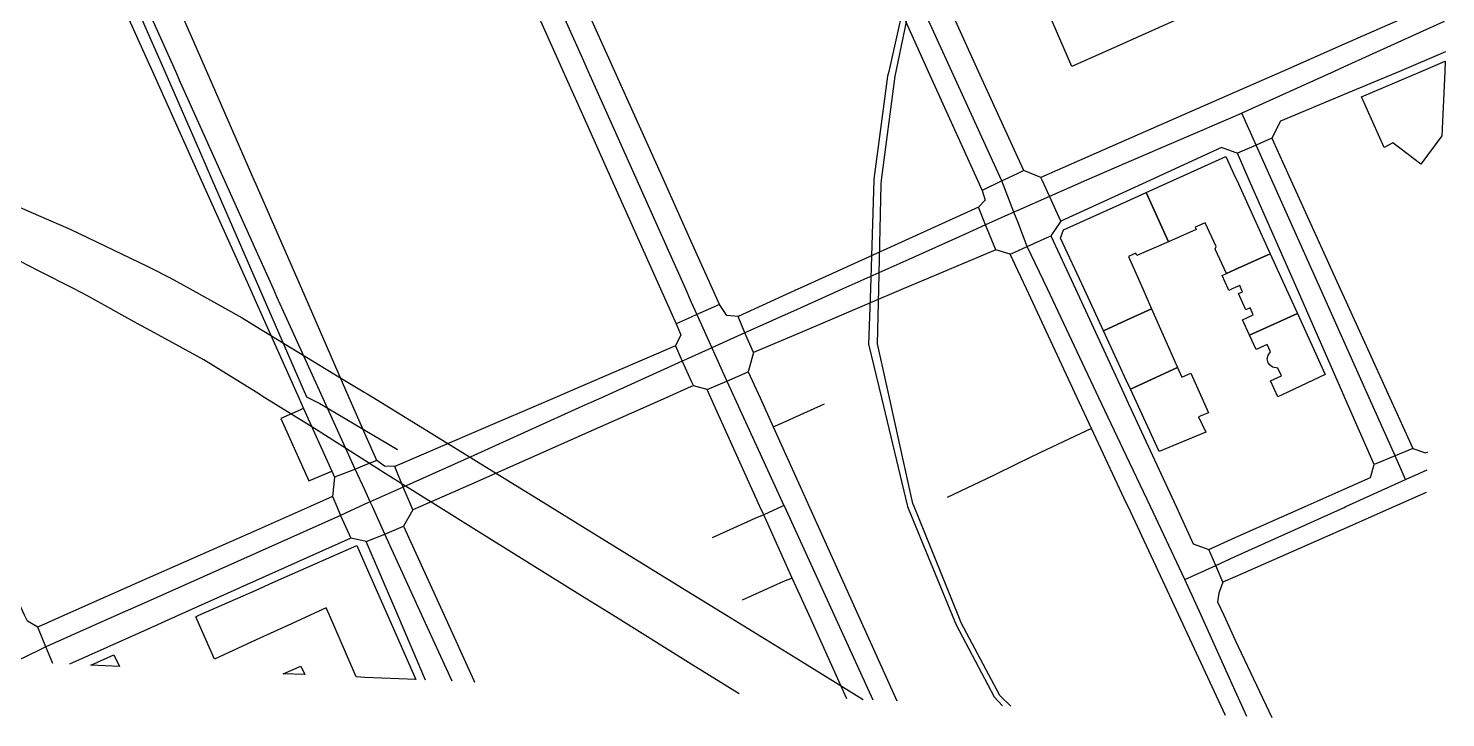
# Model space of a CAD drawing. Header units: millimetres. Extents: x 1 to 1052, y 2 to 1015.
# Drawn here: x 627.2 to 1018, y 1.8 to 191.9 of the extents above; entities that cross this region are included whole.
import ezdxf

# ---------------------------------------------------------------- set-up
doc = ezdxf.new("R2010")
doc.units = ezdxf.units.MM

msp = doc.modelspace()

# ---------------------------------------------------------------- linework, layer by layer
at = {"layer": 'buildings'}
for points in [[(1017.8838, 182.8345, 34.5197), (1017.7581, 180, 34.6311), (1016.9708, 162.2493, 35.385), (1011.1466, 154.4342, 35.9041), (1003.4104, 160.2916, 35.9345), (1001.0826, 159.0396, 36.065), (994.7814, 173.03, 35.7296), (1011.2048, 180, 34.8658), (1017.8838, 182.8345, 34.5197)], [(935.4021, 146.5791, 37.4208), (942.9821, 150, 37.3255), (957.4251, 156.5183, 37.1086), (960, 150.8529, 37.3058), (960.3876, 150, 37.3289), (969.6071, 129.7149, 37.7827), (960, 125.36, 38.0933), (957.5691, 124.2581, 38.1217), (954.4742, 131.0032, 37.9097), (954.7054, 131.6939, 37.8892), (951.6801, 138.2864, 37.6846), (948.9287, 137.0626, 37.7177), (949.2285, 136.3951, 37.7382), (941.5412, 133.0257, 37.8264), (935.4021, 146.5791, 37.4208)], [(911.8024, 134.0276, 37.6698), (912.5903, 136.2918, 37.6154), (930, 144.1429, 37.4865), (935.4021, 146.5791, 37.4208), (941.5412, 133.0257, 37.8264), (932.8891, 129.2132, 37.9224), (932.6024, 129.8521, 37.9033), (930.519, 128.9445, 37.9256), (930.8053, 128.2963, 37.9448), (934.4847, 120, 38.1936), (936.9067, 114.5389, 38.2634), (930, 111.3564, 38.2942), (923.6413, 108.4263, 38.2744), (918.2892, 120, 38.0866), (911.8024, 134.0276, 37.6698)], [(956.3546, 123.6765, 38.1367), (957.5691, 124.2581, 38.1217), (960, 125.36, 38.0933), (969.6071, 129.7149, 37.7827), (974.0268, 120, 37.996), (977.1145, 113.213, 37.995), (963.9216, 107.2279, 38.2815), (961.9583, 111.5021, 38.2848), (964.9308, 112.8656, 38.2204), (964.0512, 114.7739, 38.222), (962.9253, 114.2537, 38.2466), (960.8698, 118.7096, 38.2514), (962.0052, 119.2293, 38.2264), (961.6495, 120, 38.2273), (961.2169, 120.9373, 38.2066), (960, 120.379, 38.2464), (959.1737, 120, 38.256), (958.2444, 119.5737, 38.2569), (958.0481, 120, 38.2532), (956.3546, 123.6765, 38.1367)], [(923.6413, 108.4263, 38.2744), (930, 111.3564, 38.2942), (936.9067, 114.5389, 38.2634), (944.0937, 98.3502, 38.4412), (931.0675, 92.3578, 38.5375), (930, 94.6676, 38.5104), (923.6413, 108.4263, 38.2744)], [(963.9216, 107.2279, 38.2815), (977.1145, 113.213, 37.995), (984.7394, 96.4534, 38.0032), (972.9607, 90.8168, 38.2525), (971.7462, 90.2351, 38.2778), (969.7172, 94.6431, 38.2772), (972.7282, 96.0143, 38.2144), (971.7407, 98.1797, 38.2141), (970.2104, 98.4438, 38.2386), (969.6397, 99.0299, 38.2439), (969.0945, 99.6523, 38.2485), (968.803, 100.7213, 38.2452), (969.0268, 101.7862, 38.2328), (969.659, 102.6928, 38.2145), (968.7359, 104.6964, 38.2151), (965.7244, 103.3159, 38.2792), (963.9216, 107.2279, 38.2815)], [(931.0675, 92.3578, 38.5375), (944.0937, 98.3502, 38.4412), (945.2833, 95.6804, 38.4663), (947.7669, 96.7852, 38.4507), (950.7457, 90, 38.5068), (952.5708, 85.8427, 38.4392), (949.8441, 84.7486, 38.4332), (951.8338, 80.5293, 38.3632), (939.008, 75.1823, 38.3486), (932.1576, 90, 38.5642), (931.0675, 92.3578, 38.5375)], [(734.0512, 12.2657, 37.5254), (720, 12.8908, 37.3655), (717.6062, 12.9973, 37.3144), (710.2481, 30, 37.4732), (709.3612, 32.0495, 37.4825), (704.8793, 30, 37.376), (699.7859, 27.6709, 37.2341), (690, 23.1882, 36.9454), (678.4905, 17.9158, 36.5188), (673.348, 29.6028, 36.6743), (674.2468, 30, 36.707), (690, 36.961, 37.2357), (694.6229, 39.0037, 37.344), (717.7964, 49.2363, 37.7959), (720, 44.2243, 37.7773), (726.254, 30, 37.6899), (734.0512, 12.2657, 37.5254)], [(652.3782, 15.899, 35.79), (644.3896, 16.2544, 35.5971), (650.8014, 19.0903, 35.8296), (652.3782, 15.899, 35.79)], [(703.4485, 13.6271, 37.0143), (697.4486, 13.894, 36.8884), (702.3633, 15.9484, 37.0387), (703.4485, 13.6271, 37.0143)]]:
    msp.add_polyline3d(points, dxfattribs=at)
at = {"layer": 'minor_roads'}
for points in [[(963.1893, 2.0724, 35.3966), (960, 9.1336, 35.8201), (950.5754, 30, 36.8931), (946.1024, 39.9033, 37.3291), (936.5878, 60, 38.1663), (930, 73.9146, 38.3788), (922.3845, 90, 38.4905), (908.1812, 120, 38.004), (902.6213, 131.7434, 37.671), (900, 138.5074, 37.4917), (898.9506, 141.2151, 37.4179), (895.6464, 149.8014, 37.1961), (895.5558, 150, 37.1911), (881.8622, 180, 36.3816), (870, 205.988, 35.7126), (868.1687, 210, 35.6164), (854.4752, 240, 34.7679), (840.7817, 270, 34.3133), (840, 271.7126, 34.3138), (827.0882, 300, 34.7306), (821.7274, 311.7446, 35.0179), (819.9878, 315.5697, 35.1139), (817.6393, 320.7303, 35.2458), (813.6438, 329.5436, 35.476)], [(737.4759, 278.6813, 37.5), (739.2303, 274.7621, 37.3931), (741.3584, 270, 37.2667), (750, 250.6627, 36.9264), (754.765, 240, 36.7443), (761.4829, 224.9675, 36.6816), (768.1709, 210, 36.697), (780, 183.5272, 36.8431), (781.5761, 180, 36.8676), (794.9812, 150, 36.9019), (808.3863, 120, 36.8956), (810, 116.3887, 36.9109), (811.5389, 112.9448, 36.9382), (815.6363, 103.7343, 37.0058), (819.8395, 94.5379, 37.0656), (821.9182, 90, 37.0922), (835.5371, 60.2693, 37.3166), (835.6604, 60, 37.3184), (840, 50.5217, 37.2668), (849.3959, 30, 37.1358), (860.0825, 6.6592, 36.8623)], [(744.0384, 11.8215, 37.6425), (735.7306, 30, 37.7508), (725.4983, 52.3896, 37.848), (722.0756, 60, 37.913), (721.4795, 61.3255, 37.9143), (720, 64.5627, 37.9194), (717.3592, 70.3408, 37.9061), (708.4064, 90, 37.934), (695.7469, 117.7987, 37.9263), (694.7593, 120, 37.9326), (690, 130.6082, 37.9046), (681.3001, 150, 37.8128), (669.1994, 176.9719, 37.6478), (667.8469, 180, 37.6327), (660, 197.5683, 37.5415), (654.4473, 210, 37.4438), (643.8834, 233.6513, 37.3952)], [(1017.5598, 193.7683, 34.1187), (990, 181.2637, 35.5754), (987.2149, 180, 35.6863), (961.7737, 168.4567, 36.652), (960, 167.6916, 36.7149), (930, 154.7511, 37.1775), (918.9856, 150, 37.28), (914.1905, 147.9316, 37.318), (908.7238, 145.5479, 37.3582), (900, 141.6803, 37.4153), (898.9506, 141.2151, 37.4179), (891.1277, 137.693, 37.4287), (885.4851, 135.1116, 37.4263), (870, 128.1751, 37.3697), (851.7499, 120, 37.232), (840, 114.7367, 37.0803), (824.7388, 107.9005, 37.0268), (815.6363, 103.7343, 37.0058), (810, 101.1888, 36.9965), (807.5156, 100.0667, 37.0152), (785.219, 90, 37.2056), (780, 87.6437, 37.2605), (750, 74.0989, 37.7287), (730.5457, 65.3155, 37.8755), (721.4795, 61.3255, 37.9143), (720, 60.641, 37.919), (718.6144, 60, 37.9071), (713.296, 57.5394, 37.8343), (690, 47.1396, 37.4243), (660, 33.7469, 36.4393), (651.6067, 30, 36.1224), (632.0314, 21.2612, 35.4005), (630, 20.285, 35.3259), (624.1094, 17.4542, 35.1393)], [(1006.9642, 67.457, 37.0017), (1004.0641, 73.9691, 37.231), (996.8933, 90, 37.7722), (990, 105.4106, 37.8306), (983.474, 120, 37.8195), (970.0547, 150, 37.1571), (965.7424, 159.6405, 36.8877), (961.7737, 168.4567, 36.652)], [(946.1024, 39.9033, 37.3291), (954.5887, 43.7419, 37.391), (960, 46.1921, 37.437), (990, 59.7758, 37.3986), (990.4951, 60, 37.3927), (1006.9642, 67.457, 37.0017), (1012.8826, 70.0783, 36.8689)], [(835.5371, 60.2693, 37.3166), (834.9518, 60, 37.3178), (829.9619, 57.7036, 37.3075), (827.536, 56.7178, 37.3051)], [(827.536, 56.7178, 37.3051), (815.7645, 51.3617, 37.3149)]]:
    msp.add_polyline3d(points, dxfattribs=at)
at = {"layer": 'parks'}
msp.add_polyline3d([(870.8245, 283.0681, 33.5291), (900, 296.1656, 32.5172), (908.5414, 300, 32.1679), (923.4756, 306.7043, 31.5389), (926.524, 300, 31.7337), (930, 292.3554, 32.0208), (940.165, 270, 32.9201), (953.8061, 240, 34.0846), (960, 226.378, 34.5384), (967.4471, 210, 35.0055), (969.3809, 205.747, 35.1161), (960, 201.5429, 35.499), (930, 188.0984, 36.1841), (914.9384, 181.3485, 36.3642), (902.5128, 210, 35.5826), (900, 215.794, 35.3944), (889.5023, 240, 34.5934), (876.4919, 270, 33.766), (870.8245, 283.0681, 33.5291)], dxfattribs=at)
at = {"layer": 'paths'}
for points in [[(906.4013, 150.7634, 37.2153), (901.6488, 152.6379, 37.1464), (900, 156.2675, 37.0391), (889.2192, 180, 36.378), (875.5914, 210, 35.6048), (870, 222.3087, 35.2007), (861.9635, 240, 34.694), (848.3357, 270, 34.1914), (840, 288.35, 34.1954), (834.7078, 300, 34.3659), (828.0785, 314.5935, 34.7117)], [(816.1845, 310.8337, 35.287), (821.0823, 300, 35.0181), (834.6452, 270, 34.5018), (840, 258.1556, 34.5568), (848.2081, 240, 34.8297), (861.771, 210, 35.6442), (870, 191.798, 36.081), (875.3338, 180, 36.3847), (888.8967, 150, 37.1554), (890.1911, 147.1369, 37.2223), (891.0515, 144.4724, 37.2842)], [(819.8175, 112.6426, 36.9822), (817.7839, 115.761, 36.9568), (815.8785, 120, 36.9252), (810, 133.0774, 36.8845), (802.3931, 150, 36.8894), (788.9077, 180, 36.8231), (780, 199.8164, 36.6857), (775.4223, 210, 36.6298), (761.937, 240, 36.5943), (750, 266.5554, 37.0493), (748.4516, 270, 37.1101), (744.7239, 278.2927, 37.3221)], [(733.4397, 272.1781, 37.4801), (734.4141, 270, 37.4199), (747.8351, 240, 36.8718), (750, 235.1608, 36.8474), (761.2561, 210, 36.7611), (774.6772, 180, 36.9026), (780, 168.1019, 36.897), (788.0982, 150, 36.9135), (801.5193, 120, 36.9171), (805.8034, 110.4236, 36.9613), (807.0915, 107.3943, 36.9741)], [(725.4219, 71.0854, 37.8895), (723.2462, 72.7242, 37.9006), (720, 80.1534, 37.9209), (715.6974, 90, 37.9264), (702.5886, 120, 37.87), (690, 148.8095, 37.7914), (689.4798, 150, 37.7857), (676.371, 180, 37.5823), (663.2622, 210, 37.4299), (660, 217.4656, 37.448), (650.1534, 240, 37.4123), (648.1588, 244.5646, 37.4438)], [(646.0388, 214.377, 37.4359), (647.9999, 210, 37.4435), (652.3793, 200.2253, 37.5146), (660, 183.2202, 37.6539), (661.4431, 180, 37.6706), (674.8873, 150, 37.8341), (688.3316, 120, 37.9667), (690, 116.277, 37.9684), (701.7758, 90, 37.9408), (703.1149, 87.0119, 37.923), (710.8732, 69.7317, 37.8703), (711.5915, 68.0642, 37.8695), (711.0443, 62.7332, 37.8505)], [(653.8929, 205.0648, 37.4802), (660, 191.0567, 37.5926), (664.8204, 180, 37.6506), (674.3489, 158.144, 37.7703)], [(1015.3497, 198.6142, 34.0125), (990, 187.4804, 35.3305), (972.9683, 180, 35.9986), (960, 174.3042, 36.4828), (930, 161.1281, 36.9893), (906.4013, 150.7634, 37.2153)], [(629.8023, 26.7437, 35.4693), (626.9237, 28.3577, 35.44), (626.1707, 30, 35.459), (612.4157, 60, 35.8831), (600, 87.0789, 36.2576), (599.0498, 89.1513, 36.2839), (598.6606, 90, 36.2945), (584.9016, 120, 36.4757), (571.1426, 150, 36.3112), (570, 152.4914, 36.2778), (560.8015, 172.5478, 35.8582), (557.382, 180, 35.709), (552.0237, 191.6774, 35.5847)], [(1017.9959, 185.3614, 34.4204), (1005.2293, 180, 35.0798), (990, 173.6043, 35.8762), (972.4931, 166.2521, 36.5153), (970.0412, 161.5569, 36.7357)], [(970.0412, 161.5569, 36.7357), (965.7407, 159.6355, 36.8879), (960.606, 157.4146, 37.0642)], [(970.0412, 161.5569, 36.7357), (975.2931, 150, 37.064), (988.9262, 120, 37.7176), (990, 117.6371, 37.7191), (1002.5594, 90, 37.6087), (1008.9057, 76.0349, 37.1242)], [(674.3489, 158.144, 37.7703), (677.8915, 150, 37.8241), (690, 122.1642, 37.9572), (690.9414, 120, 37.9631), (703.8624, 90.2966, 37.9379), (704.4382, 90, 37.9381), (707.596, 88.3736, 37.9282)], [(960.606, 157.4146, 37.0642), (960, 157.6324, 37.0679), (956.2173, 158.9925, 37.0242), (936.5851, 150, 37.3217), (930, 146.9837, 37.4047), (911.8509, 138.6705, 37.5496), (909.1186, 134.6514, 37.6379)], [(998.3055, 71.5702, 37.3632), (990.2119, 90, 37.965), (990, 90.4824, 37.9667), (977.037, 120, 37.9398), (963.8621, 150, 37.2671), (960.606, 157.4146, 37.0642)], [(901.6488, 152.6379, 37.1464), (900, 151.8597, 37.1628), (896.0599, 150, 37.1938), (895.6473, 149.8053, 37.196), (890.1911, 147.1369, 37.2223)], [(911.8509, 138.6705, 37.5496), (908.7287, 145.5562, 37.358), (906.7425, 150, 37.2381), (906.4013, 150.7634, 37.2153)], [(891.0515, 144.4724, 37.2842), (889.1485, 142.5755, 37.3097), (870, 133.8549, 37.2875), (840, 120.1924, 37.0662), (839.5776, 120, 37.0647), (822.915, 112.4116, 36.9991), (819.8175, 112.6426, 36.9822)], [(893.9645, 130.8378, 37.6069), (891.1288, 137.6957, 37.4286), (889.1485, 142.5755, 37.3097)], [(897.9151, 129.6064, 37.6811), (900, 130.5525, 37.6832), (902.6255, 131.744, 37.6711), (909.1186, 134.6514, 37.6379)], [(909.1186, 134.6514, 37.6379), (915.9004, 120, 38.0671), (929.7867, 90, 38.5686), (930, 89.5392, 38.5653), (943.6731, 60, 38.1166), (948.4199, 49.7449, 37.6857)], [(893.9645, 130.8378, 37.6069), (870, 120.6695, 37.4784), (868.4223, 120, 37.4659), (840, 107.9402, 37.0972), (827.1235, 102.4766, 37.0586)], [(957.3318, 2.3329, 35.5602), (944.4154, 30, 36.9706), (930.4099, 60, 38.2097), (930, 60.878, 38.2231), (920.3569, 81.5335, 38.3869), (916.4045, 90, 38.4275), (902.3996, 120, 37.9568), (900, 125.1402, 37.8135), (897.9151, 129.6064, 37.6811), (893.9645, 130.8378, 37.6069)], [(817.7839, 115.761, 36.9568), (811.5389, 112.9448, 36.9382), (810, 112.2683, 36.9341), (805.8034, 110.4236, 36.9613)], [(827.1235, 102.4766, 37.0586), (824.743, 107.905, 37.0268), (822.915, 112.4116, 36.9991)], [(807.0915, 107.3943, 36.9741), (805.6373, 104.3186, 36.9989), (780, 93.289, 37.2087), (772.355, 90, 37.3315), (750, 80.3825, 37.6818), (728.2891, 71.0422, 37.8735), (725.4219, 71.0854, 37.8895)], [(805.6373, 104.3186, 36.9989), (807.5156, 100.0667, 37.0152), (810, 94.6021, 37.0336), (810.5816, 93.3228, 37.0426)], [(827.1235, 102.4766, 37.0586), (825.7094, 97.184, 37.074), (828.9546, 90, 37.1115), (832.5813, 81.9716, 37.1735), (840, 65.5193, 37.2887), (842.4888, 60, 37.3531), (856.0164, 30, 37.1275), (866.6734, 6.366, 36.7835)], [(814.336, 92.2962, 37.0596), (819.8395, 94.5379, 37.0656), (825.7094, 97.184, 37.074)], [(810.5816, 93.3228, 37.0426), (810, 93.0651, 37.0423), (803.0817, 90, 37.1003), (780, 79.7738, 37.3412), (750, 66.4824, 37.7856), (735.3685, 60, 37.8754), (733.2174, 59.047, 37.8768), (730.6305, 54.5448, 37.8578)], [(852.8507, 6.9809, 36.9467), (842.4596, 30, 37.1446), (840, 35.4488, 37.1793), (837.8324, 40.2506, 37.2182), (829.9619, 57.7036, 37.3075), (828.9246, 60, 37.3131), (815.3732, 90, 37.0743), (814.336, 92.2962, 37.0596), (810.5816, 93.3228, 37.0426)], [(703.1149, 87.0119, 37.923), (696.8322, 84.3189, 37.9033), (704.5254, 67.0791, 37.8224)], [(707.596, 88.3736, 37.9282), (720, 81.0594, 37.921), (728.9717, 75.7691, 37.8594)], [(835.3332, 83.2048, 37.1718), (840, 85.2902, 37.17), (846.7279, 88.2965, 37.2501)], [(832.5813, 81.9716, 37.1735), (835.3332, 83.2048, 37.1718)], [(917.4285, 80.174, 38.3494), (906.0964, 74.8229, 38.2211)], [(920.3569, 81.5335, 38.3869), (917.4285, 80.174, 38.3494)], [(906.0964, 74.8229, 38.2211), (900, 71.8458, 38.1632), (893.1609, 68.5061, 38.0369)], [(1008.9057, 76.0349, 37.1242), (1004.0641, 73.9691, 37.231), (998.3055, 71.5702, 37.3632)], [(1008.9057, 76.0349, 37.1242), (1012.4349, 74.7755, 36.9871), (1013.1045, 75.0797, 36.973)], [(723.2462, 72.7242, 37.9006), (720, 71.4127, 37.9201), (717.3629, 70.3472, 37.9061), (711.5915, 68.0642, 37.8695)], [(733.2174, 59.047, 37.8768), (732.8119, 60, 37.8826), (730.5468, 65.3236, 37.8754), (728.2891, 71.0422, 37.8735)], [(948.4199, 49.7449, 37.6857), (952.7428, 48.1885, 37.5855), (960, 51.4189, 37.6508), (979.2779, 60, 37.621), (990, 64.7727, 37.4986), (997.2886, 68.0171, 37.3249), (998.3055, 71.5702, 37.3632)], [(704.5254, 67.0791, 37.8224), (710.8732, 69.7317, 37.8703)], [(893.1609, 68.5061, 38.0369), (880.5234, 62.4882, 37.8392)], [(711.0443, 62.7332, 37.8505), (704.8746, 60, 37.7897), (690, 53.4107, 37.5406), (660, 40.121, 36.599), (637.153, 30, 35.7384), (630, 26.8313, 35.4758), (629.8023, 26.7437, 35.4693)], [(711.0443, 62.7332, 37.8505), (712.2321, 60, 37.8526), (713.2973, 57.5487, 37.8344), (716.1007, 51.2556, 37.7963)], [(1012.606, 63.8404, 36.7396), (1003.8969, 60, 36.9453), (990, 53.8719, 37.1198), (960, 40.6427, 37.2099), (956.5706, 39.1304, 37.1854), (955.4231, 36.0784, 37.0756)], [(716.1007, 51.2556, 37.7963), (690, 39.5594, 37.2839), (668.6678, 30, 36.5654), (660, 26.1158, 36.2454), (638.5715, 16.5132, 35.4562)], [(736.6775, 12.1489, 37.556), (729.037, 30, 37.7078), (720.3195, 50.3672, 37.8325), (720, 50.4345, 37.8331), (716.1007, 51.2556, 37.7963)], [(720.3195, 50.3672, 37.8325), (725.5012, 52.3902, 37.848), (730.6305, 54.5448, 37.8578)], [(730.6305, 54.5448, 37.8578), (741.8199, 30, 37.7899), (750, 12.0562, 37.7173), (750.2326, 11.5459, 37.7138)], [(956.5706, 39.1304, 37.1854), (954.5887, 43.7419, 37.391), (952.7428, 48.1885, 37.5855)], [(835.386, 39.3405, 37.2266), (824.0126, 34.1349, 37.2821)], [(837.8324, 40.2506, 37.2182), (835.386, 39.3405, 37.2266)], [(955.4231, 36.0784, 37.0756), (955.0508, 33.7116, 36.9852), (956.7906, 30, 36.8149), (960, 23.1533, 36.4613), (970.0243, 1.7683, 35.1668)], [(633.9163, 16.7203, 35.3433), (632.0336, 21.2637, 35.4006), (630, 26.258, 35.4627), (629.8023, 26.7437, 35.4693)]]:
    msp.add_polyline3d(points, dxfattribs=at)
at = {"layer": 'railways'}
for points in [[(870, 204.8247, 35.7428), (864.4281, 180, 36.4072), (864.1273, 178.6597, 36.4359), (860.3539, 150.3306, 37.0043), (860.3432, 150, 37.0107), (859.3701, 120, 37.3389), (858.8775, 104.8146, 37.3762), (862.4362, 90, 37.4716), (869.6426, 60, 37.6947), (869.6476, 59.9793, 37.6944), (870, 59.1208, 37.6819), (881.9544, 30, 37.1429), (883.0283, 27.384, 37.0908), (893.4972, 7.4792, 36.5987), (895.7636, 5.0719, 36.5189)], [(898.0808, 4.9688, 36.4975), (895.1065, 7.9218, 36.5991), (884.4226, 27.9296, 37.1049), (883.5843, 30, 37.1474), (871.4368, 60, 37.7186), (871.1158, 60.7927, 37.7114), (870, 65.8075, 37.6767), (864.617, 90, 37.5037), (861.3135, 104.8467, 37.4111), (861.6629, 120, 37.3711), (862.3295, 148.9157, 37.0327), (862.4696, 150, 37.0202), (866.1757, 178.6716, 36.4291), (866.4559, 180, 36.3999), (870, 196.807, 35.9509)], [(615.1673, 146.7273, 37.3787), (630, 140.2617, 37.6201), (638.9242, 136.3716, 37.6875), (660, 126.3024, 37.896), (660.7308, 125.9533, 37.8971)], [(643.372, 118.1917, 37.6692), (639.833, 120, 37.6463), (630, 125.0242, 37.5469), (614.9827, 132.6974, 37.2879)], [(660.7308, 125.9533, 37.8971), (666.2799, 123.0991, 37.909), (671.8397, 120, 37.9275), (686.1946, 111.9986, 37.949), (690, 109.6695, 37.9646), (713.512, 95.2793, 37.903), (720, 91.4839, 37.9125), (720.6356, 91.1121, 37.9082), (722.4387, 90, 37.8966), (750, 73.0006, 37.7369), (771.078, 60, 37.6303), (780, 54.497, 37.5733), (810, 35.9934, 37.3731), (819.7172, 30, 37.3127), (840, 17.4899, 37.1166), (857.3639, 6.7801, 36.8942)], [(823.1704, 8.3012, 37.3042), (810, 16.5072, 37.4398), (788.3445, 30, 37.6168), (780, 35.1992, 37.6759), (750, 53.8911, 37.8357), (740.1954, 60, 37.8617), (725.5961, 69.0963, 37.8911), (720, 72.6681, 37.9202), (706.0803, 81.5527, 37.898), (692.4184, 90, 37.9505), (690, 91.4953, 37.9539), (675.5597, 100.4239, 37.8515), (660, 108.969, 37.807), (658.0425, 110.044, 37.7874), (643.372, 118.1917, 37.6692)]]:
    msp.add_polyline3d(points, dxfattribs=at)

doc.saveas('drawing.dxf')
